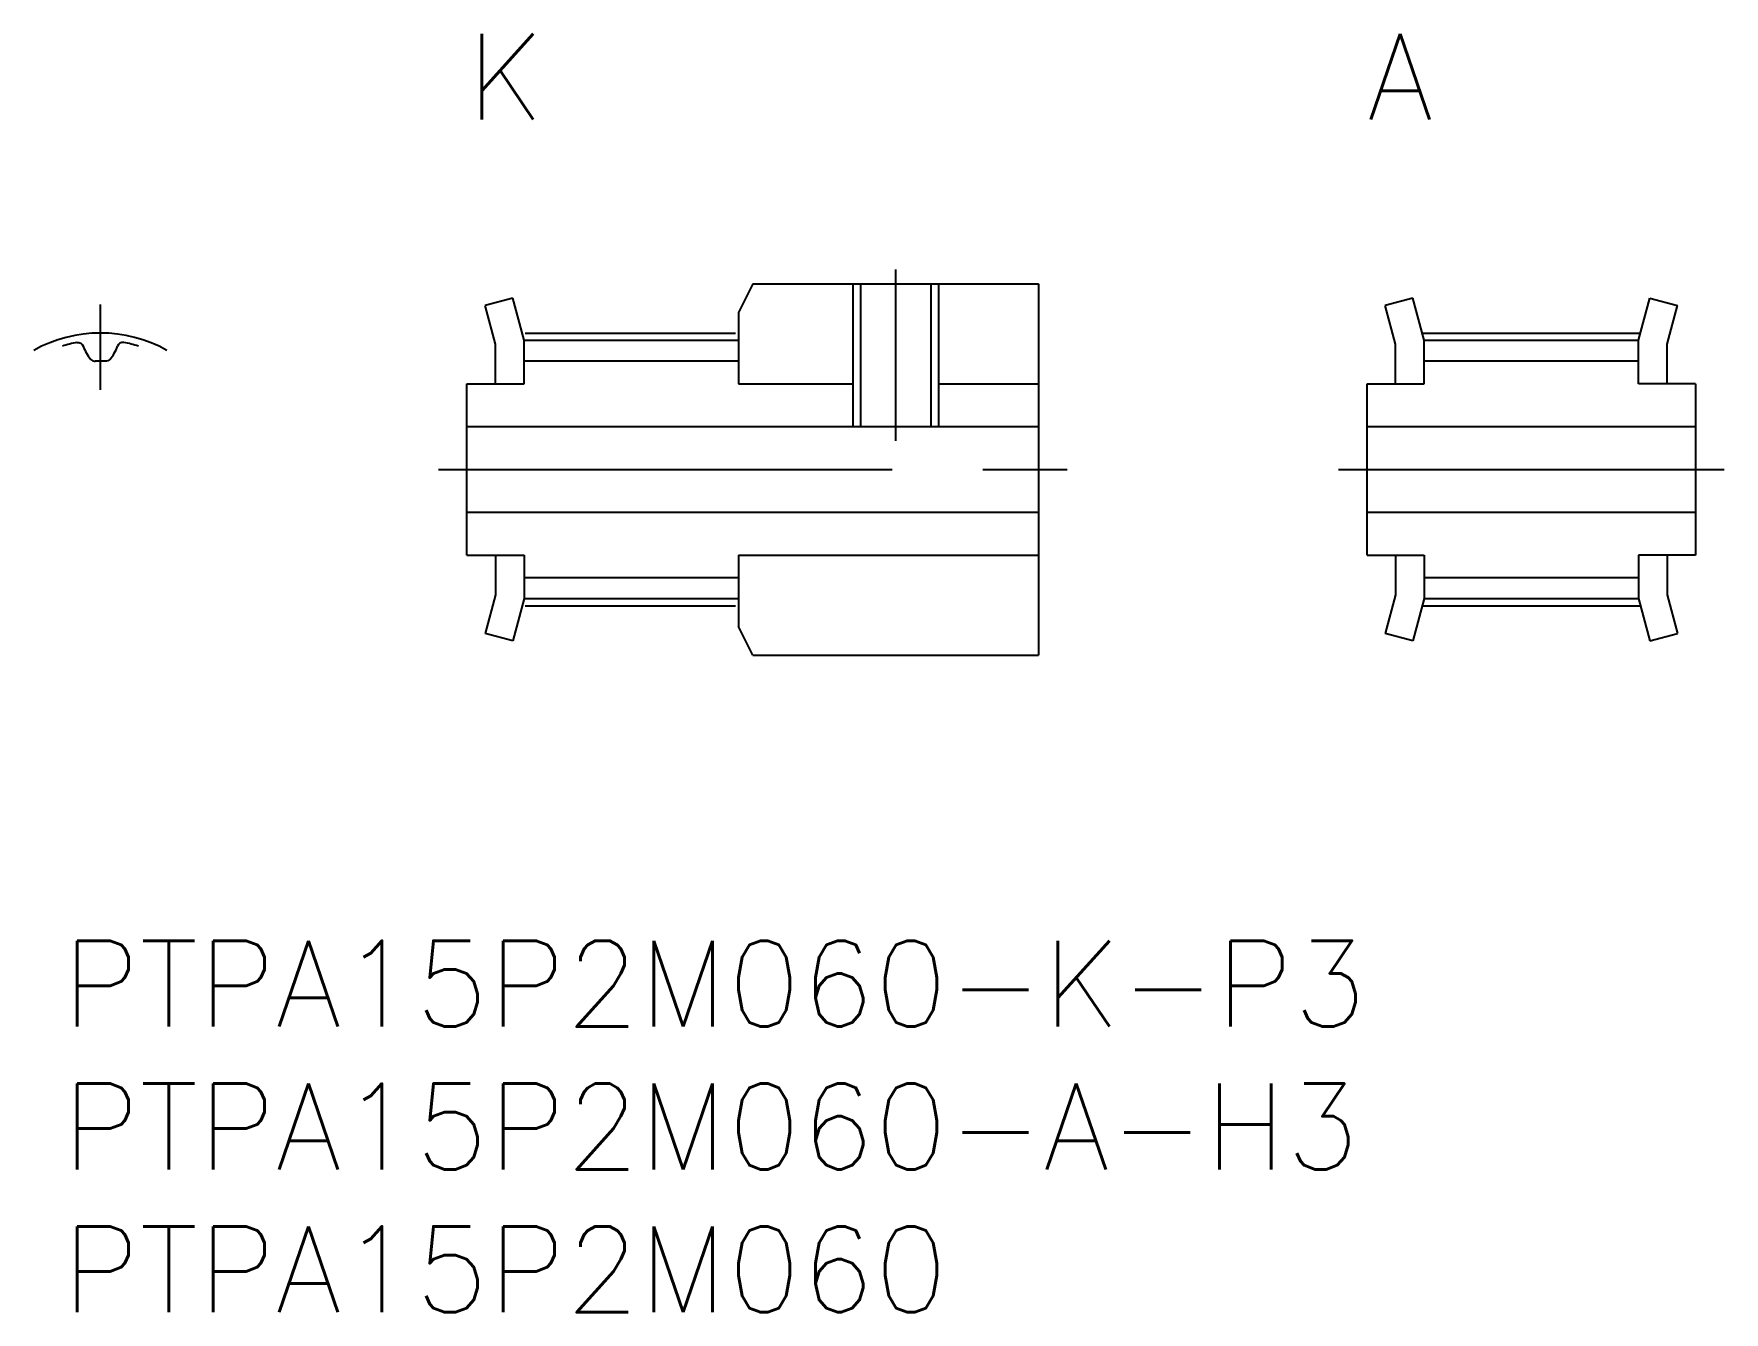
# Model space of a CAD drawing. Extents: x -1 to 58.2, y -13 to 31.8.
import ezdxf

# ---------------------------------------------------------------- set-up
doc = ezdxf.new("R2010")
doc.units = 0
doc.header["$LTSCALE"] = 0.5
doc.linetypes.add('CENTER', pattern=[50.8, 31.75, -6.35, 6.35, -6.35])
for name, color, linetype in [('MSM_CENTER', 1, 'CENTER'), ('MSM_CONTINUOUS', 7, 'CONTINUOUS'), ('MSM_NARROW', 5, 'CONTINUOUS'), ('MSM_PART_NUMBER', 7, 'CONTINUOUS')]:
    doc.layers.add(name, color=color, linetype=linetype)
doc.styles.get("Standard").update_dxf_attribs({"font": 'txt.shx', "height": 3, "bigfont": 'bigfont.shx'})

# ---------------------------------------------------------------- blocks, each defined once
blk = doc.blocks.new('*U104')
at = {"layer": 'MSM_PART_NUMBER'}
blk.add_text('PTPA15P2M060-K-P3', height=3, dxfattribs=at).set_placement((0, -3))
blk = doc.blocks.new('*U105')
at = {"layer": 'MSM_PART_NUMBER'}
blk.add_text('PTPA15P2M060-A-H3', height=3, dxfattribs=at).set_placement((0, -8))
blk = doc.blocks.new('*U106')
at = {"layer": 'MSM_PART_NUMBER'}
blk.add_text('PTPA15P2M060', height=3, dxfattribs=at).set_placement((0, -13))
blk = doc.blocks.new('*U107')
at = {"layer": 'MSM_PART_NUMBER'}
blk.add_text('K', height=3, dxfattribs=at).set_placement((14.16, 28.75))
blk = doc.blocks.new('*U108')
at = {"layer": 'MSM_PART_NUMBER'}
blk.add_text('A', height=3, dxfattribs=at).set_placement((45.66, 28.75))

msp = doc.modelspace()

# ---------------------------------------------------------------- linework, layer by layer
at = {"layer": 'MSM_CENTER'}
for p, q in [((29.16, 23.5), (29.16, 17.5)), ((1.33, 19.29), (1.33, 22.275)), ((16.192, 21.275), (23.56, 21.275)), ((47.592, 21.275), (55.228, 21.275)), ((13.16, 16.5), (35.16, 16.5)), ((44.66, 16.5), (58.16, 16.5)), ((16.192, 11.725), (23.56, 11.725)), ((47.592, 11.725), (55.228, 11.725))]:
    msp.add_line(p, q, dxfattribs=at)
msp.add_arc((1.33, 16.5), 4.775, 60.79354, 119.20646, dxfattribs=at)
at = {"layer": 'MSM_CONTINUOUS'}
for p, q in [((15.763, 22.5), (14.798, 22.241)), ((16.16, 21.02), (15.763, 22.5)), ((24.16, 23), (23.66, 22)), ((24.16, 23), (34.16, 23)), ((27.93, 23), (27.93, 18)), ((30.39, 23), (30.39, 18)), ((34.16, 23), (34.16, 10)), ((47.263, 22.5), (46.298, 22.241)), ((47.66, 21.02), (47.263, 22.5)), ((55.16, 21.02), (55.557, 22.5)), ((55.557, 22.5), (56.522, 22.241)), ((15.16, 20.888), (14.798, 22.241)), ((23.66, 22), (23.66, 19.5)), ((46.66, 20.888), (46.298, 22.241)), ((56.16, 20.888), (56.522, 22.241)), ((15.16, 19.5), (15.16, 20.888)), ((16.16, 21.02), (23.66, 21.02)), ((16.16, 19.5), (16.16, 21.02)), ((46.66, 19.5), (46.66, 20.888)), ((47.66, 21.02), (55.16, 21.02)), ((47.66, 19.5), (47.66, 21.02)), ((55.16, 19.5), (55.16, 21.02)), ((56.16, 19.5), (56.16, 20.888)), ((23.66, 20.29), (16.16, 20.29)), ((55.16, 20.29), (47.66, 20.29)), ((14.16, 19.5), (16.16, 19.5)), ((14.16, 13.5), (14.16, 19.5)), ((23.66, 19.5), (27.66, 19.5)), ((30.66, 19.5), (34.16, 19.5)), ((45.66, 13.5), (45.66, 19.5)), ((45.66, 19.5), (47.66, 19.5)), ((57.16, 19.5), (55.16, 19.5)), ((57.16, 19.5), (57.16, 13.5)), ((14.16, 18), (34.16, 18)), ((45.66, 18), (57.16, 18)), ((14.16, 15), (34.16, 15)), ((45.66, 15), (57.16, 15)), ((14.16, 13.5), (16.16, 13.5)), ((15.16, 13.5), (15.16, 12.112)), ((16.16, 13.5), (16.16, 11.98)), ((23.66, 13.5), (34.16, 13.5)), ((23.66, 13.5), (23.66, 11)), ((45.66, 13.5), (47.66, 13.5)), ((46.66, 13.5), (46.66, 12.112)), ((47.66, 13.5), (47.66, 11.98)), ((57.16, 13.5), (55.16, 13.5)), ((55.16, 13.5), (55.16, 11.98)), ((56.16, 13.5), (56.16, 12.112)), ((23.66, 12.71), (16.16, 12.71)), ((55.16, 12.71), (47.66, 12.71)), ((15.16, 12.112), (14.798, 10.759)), ((16.16, 11.98), (15.763, 10.5)), ((16.16, 11.98), (23.66, 11.98)), ((46.66, 12.112), (46.298, 10.759)), ((47.66, 11.98), (47.263, 10.5)), ((47.66, 11.98), (55.16, 11.98)), ((55.16, 11.98), (55.557, 10.5)), ((56.16, 12.112), (56.522, 10.759)), ((15.763, 10.5), (14.798, 10.759)), ((24.16, 10), (23.66, 11)), ((47.263, 10.5), (46.298, 10.759)), ((55.557, 10.5), (56.522, 10.759)), ((24.16, 10), (34.16, 10))]:
    msp.add_line(p, q, dxfattribs=at)
for centre, radius, start, end in [((1.33, 16.5), 4.52, 100.50295, 107.11244), ((1.995, 21.228), 1.33, 198.31727, 221.09969), ((0.665, 21.232), 1.33, 318.65456, 341.5417), ((2.116, 20.748), 0.2, 79.51307, 161.5417), ((1.33, 16.5), 4.52, 72.88756, 79.51307), ((1.143, 20.486), 0.2, 221.09969, 272.67953), ((1.33, 16.5), 3.79, 87.36639, 92.67953)]:
    msp.add_arc(centre, radius, start, end, dxfattribs=at)
at = {"layer": 'MSM_CONTINUOUS', "extrusion": (0, 0, -1)}
for centre, start, end in [((-0.543, 20.748), 79.49705, 161.68273), ((-1.513, 20.486), 221.34544, 272.63361)]:
    msp.add_arc(centre, 0.2, start, end, dxfattribs=at)
at = {"layer": 'MSM_NARROW'}
for p, q in [((27.66, 23), (27.66, 18)), ((30.66, 23), (30.66, 18))]:
    msp.add_line(p, q, dxfattribs=at)

# ---------------------------------------------------------------- block references
at = {"layer": 'MSM_CONTINUOUS'}
for name in ['*U107', '*U108', '*U104', '*U105', '*U106']:
    msp.add_blockref(name, (0, 0), dxfattribs=at)

doc.saveas('drawing.dxf')
